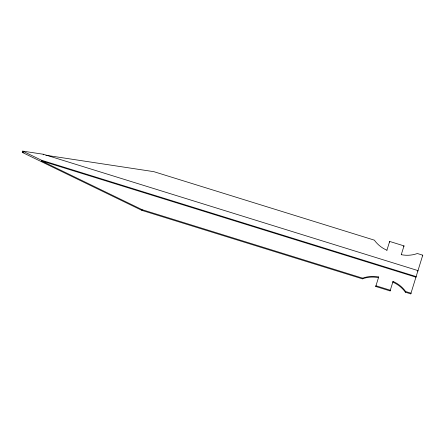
<?xml version="1.0" encoding="UTF-8"?>
<svg xmlns="http://www.w3.org/2000/svg" width="445" height="445" viewBox="0 0 445 445"><rect width="100%" height="100%" fill="white"/><g stroke="black" fill="none" stroke-linecap="round" stroke-linejoin="round"><path stroke-width="0.67" d="M375.736 286.469L375.986 285.785L390.326 290.235L390.076 290.924L375.736 286.469L378.701 276.985A29.598 29.036 20 0 0 362.619 278.164L142.122 209.678L41.329 160.829L41.541 160.244L22.712 151.122L22.25 152.39L141.872 210.368L362.375 278.848A29.598 29.036 20 0 1 378.45 277.669L378.701 276.985M386.894 250.296L389.664 241.44L404.01 245.89L401.24 254.746M390.076 290.924L393.041 281.44A29.598 29.036 20 0 1 405.645 291.525L411.024 293.194L410.774 293.878L405.395 292.209A29.598 29.036 20 0 0 392.79 282.124L393.041 281.44M410.774 293.878L422.75 255.185L417.371 253.511A29.598 29.036 20 0 1 401.295 254.69M43.176 154.849L43.388 154.265L418.022 270.616L417.811 271.2M141.872 210.368L142.122 209.678M362.375 278.848L362.619 278.164M389.42 242.124L389.664 241.44M403.76 246.58L404.01 245.89M405.395 292.209L405.645 291.525M422.5 255.869L422.75 255.185M22.712 151.122L43.388 154.265M45.907 155.261L153.848 171.67L374.351 240.15A29.598 29.036 20 0 0 386.95 250.235M22.25 152.39L23.618 152.596M41.541 160.244L416.175 276.595L415.964 277.179L41.329 160.829"/></g></svg>
